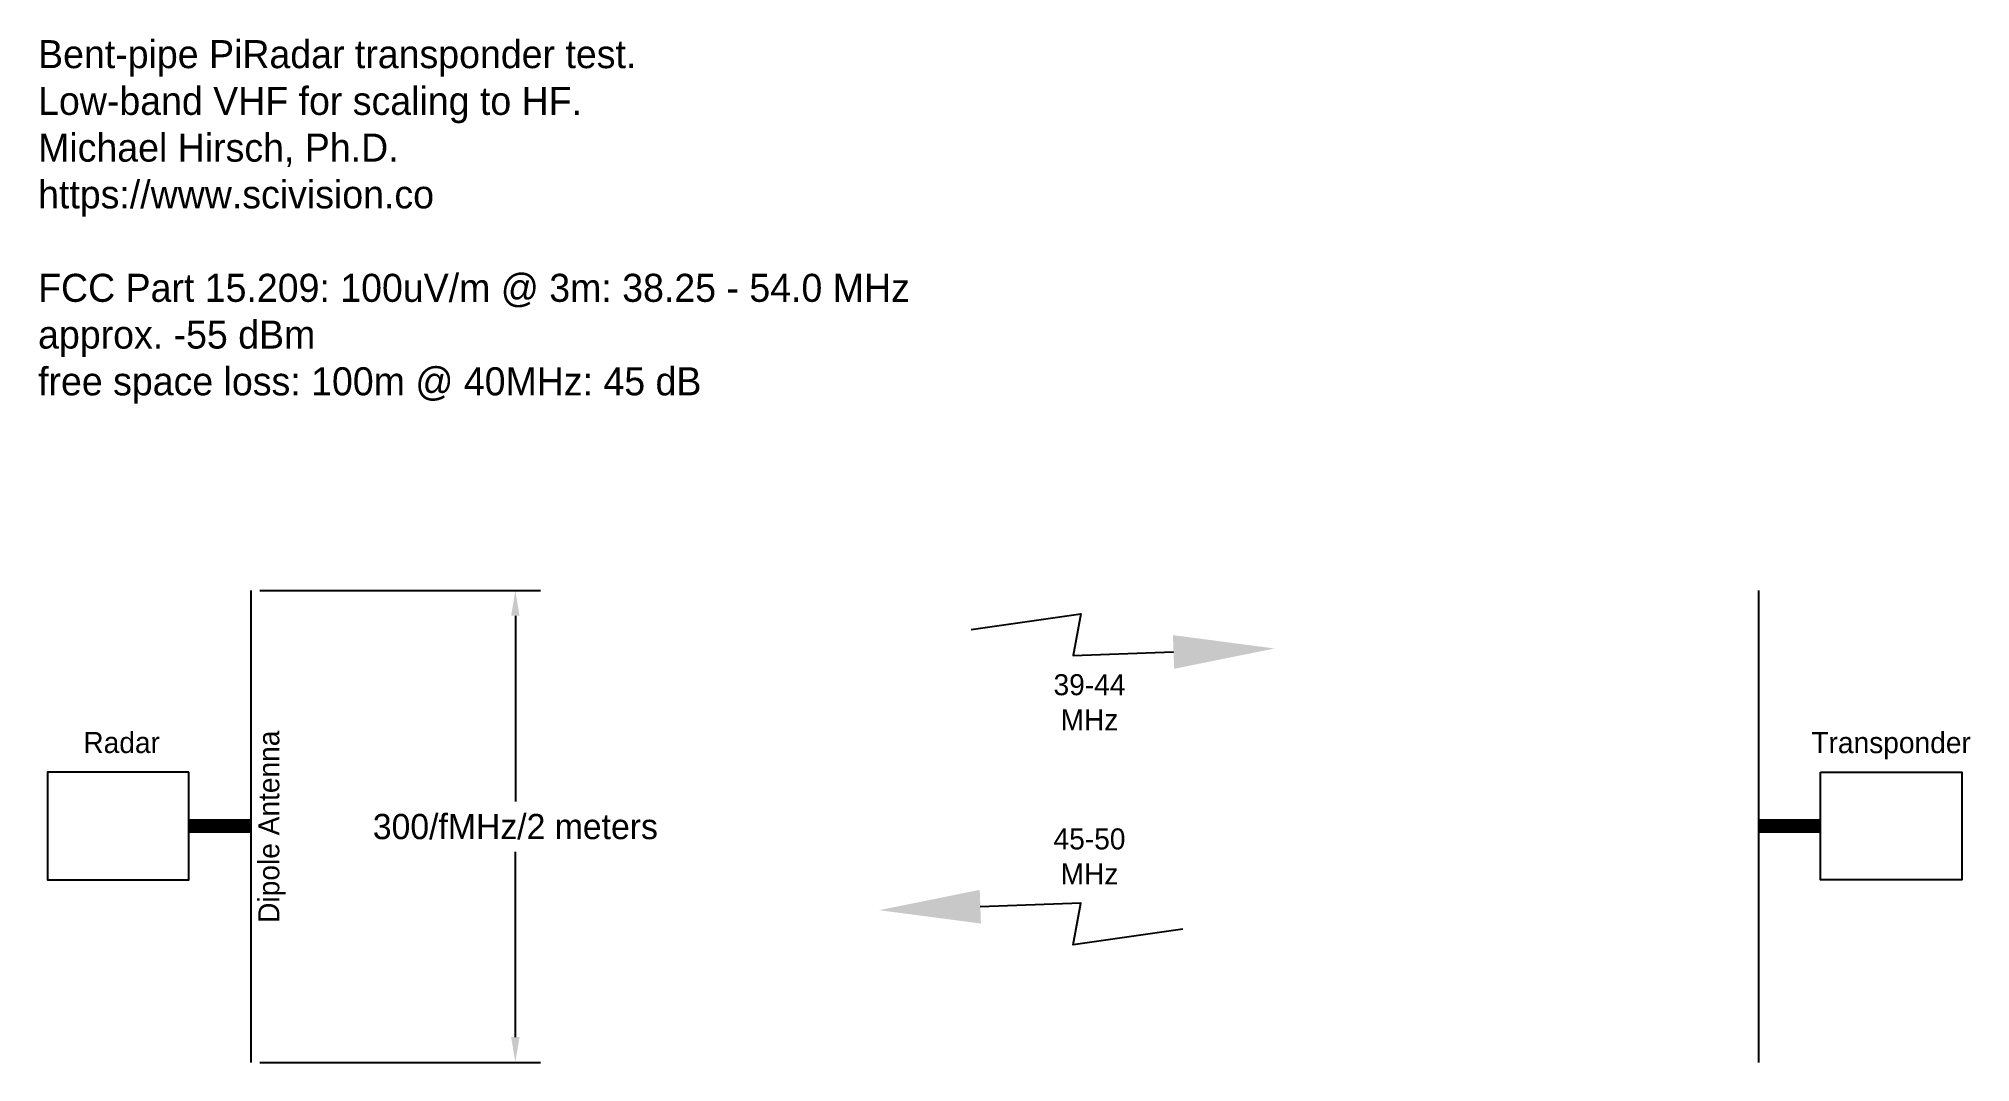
# Model space of a CAD drawing. Header units: inches. Extents: x -5.8 to 8, y 1.7 to 9.
import ezdxf

# ---------------------------------------------------------------- set-up
doc = ezdxf.new("R2010")
doc.units = ezdxf.units.IN
doc.header["$MEASUREMENT"] = 0
doc.styles.get("Standard").update_dxf_attribs({"font": 'ARTxt.shx'})
doc.dimstyles.get("Standard").update_dxf_attribs({"dimtxt": 0.18, "dimasz": 0.18, "dimexe": 0.18, "dimexo": 0.0625, "dimgap": 0.09, "dimtad": 0, "dimtih": 1, "dimtoh": 1, "dimdec": 4, "dimzin": 0, "dimdsep": 46, "dimtxsty": 'Standard', "dimcen": 0.09, "dimadec": 0, "dimazin": 0, "dimtfac": 1, "dimtdec": 4, "dimtofl": 0, "dimtmove": 0, "dimatfit": 3, "dimfxl": 1, "dimtolj": 1, "dimtzin": 0, "dimarcsym": 0})

# ---------------------------------------------------------------- blocks, each defined once
blk = doc.blocks.new('*D1')
at = {"color": 0, "lineweight": -2}
for p, q in [((-4.237, 5.047), (-2.234, 5.047)), ((-2.414, 4.867), (-2.414, 3.542)), ((-2.414, 1.861), (-2.414, 3.182)), ((-4.237, 1.681), (-2.234, 1.681))]:
    blk.add_line(p, q, dxfattribs=at)
at = {"color": 0}
for points in [[(-2.384, 4.867), (-2.444, 4.867), (-2.414, 5.047)], [(-2.444, 1.861), (-2.384, 1.861), (-2.414, 1.681)]]:
    blk.add_solid(points, dxfattribs=at)
at = {"layer": 'Defpoints', "color": 0}
for p in [(-4.3, 5.047), (-4.3, 1.681), (-2.414, 1.681)]:
    blk.add_point(p, dxfattribs=at)
at = {"color": 0, "insert": (-2.414, 3.362), "char_height": 0.18, "attachment_point": 5}
blk.add_mtext('\\A1;300/fMHz/2 meters', dxfattribs=at)

msp = doc.modelspace()

# ---------------------------------------------------------------- linework, layer by layer
for points in [[(-4.3, 5.04742), (-4.3, 3.36197)], [(6.45202, 5.04742), (6.45202, 3.36197)], [(0.83602, 4.76965), (1.61865, 4.88145), (1.56428, 4.58245), (2.28052, 4.60865)], [(-4.3, 3.36637), (-4.3, 1.68092)], [(6.45202, 3.36637), (6.45202, 1.68092)], [(2.34691, 2.63035), (1.56428, 2.51855), (1.61865, 2.81755), (0.90241, 2.79135)]]:
    msp.add_lwpolyline(points)
for points in [[(-4.74298, 3.75), (-5.75, 3.75), (-5.75, 2.98275), (-4.74298, 2.98275)], [(6.895, 3.75), (7.90202, 3.75), (7.90202, 2.98275), (6.895, 2.98275)]]:
    msp.add_lwpolyline(points, close=True)
at = {"const_width": 0.1}
for points in [[(-4.74298, 3.36637), (-4.3, 3.36637)], [(6.895, 3.36637), (6.45202, 3.36637)]]:
    msp.add_lwpolyline(points, dxfattribs=at)
for points in [[(2.27641, 4.72881), (3.00151, 4.63332), (2.28464, 4.48849)], [(0.90652, 2.67119), (0.18143, 2.76668), (0.8983, 2.91151)]]:
    msp.add_solid(points)

# ---------------------------------------------------------------- texts
for s, insert, char_height, width, attachment_point in [('{Bent-pipe PiRadar transponder test.\\PLow-band VHF for scaling to HF.\\PMichael Hirsch, Ph.D.\\Phttps://www.scivision.co\\P\\PFCC Part 15.209: 100uV/m @ 3m: 38.25 - 54.0 MHz\\Papprox. -55 dBm\\Pfree space loss: 100m @ 40MHz: 45 dB}', (-5.81799, 8.97322), 0.2, 8.6930114, 1), ('{39-44 MHz}', (1.68096, 4.25), 0.15, 0.6, 5), ('{Radar}', (-5.22218, 3.96146), 0.15, 0.6, 5), ('{Transponder}', (7.39851, 3.84151), 0.15, 0.6, 8), ('{45-50 MHz}', (1.68096, 3.15), 0.15, 0.6, 5)]:
    msp.add_mtext(s, dxfattribs=dict(insert=insert, char_height=char_height, width=width, attachment_point=attachment_point))
at = {"insert": (-4.14995, 3.36197), "char_height": 0.15, "width": 2.6893078, "attachment_point": 5, "rotation": 90}
msp.add_mtext('{Dipole Antenna}', dxfattribs=at)

# ---------------------------------------------------------------- dimensions: what is measured, and where the dimension line sits
dim = msp.add_linear_dim(base=(-2.41438, 1.68092), p1=(-4.3, 5.04742), p2=(-4.3, 1.68092), angle=270, text='300/fMHz/2 meters', dimstyle='Standard', override={"dimlfac": 1})
dim.commit()
dim.dimension.update_dxf_attribs({"geometry": '*D1', "text_midpoint": (-2.41438, 3.36197), "dimtype": 160})

doc.saveas('drawing.dxf')
